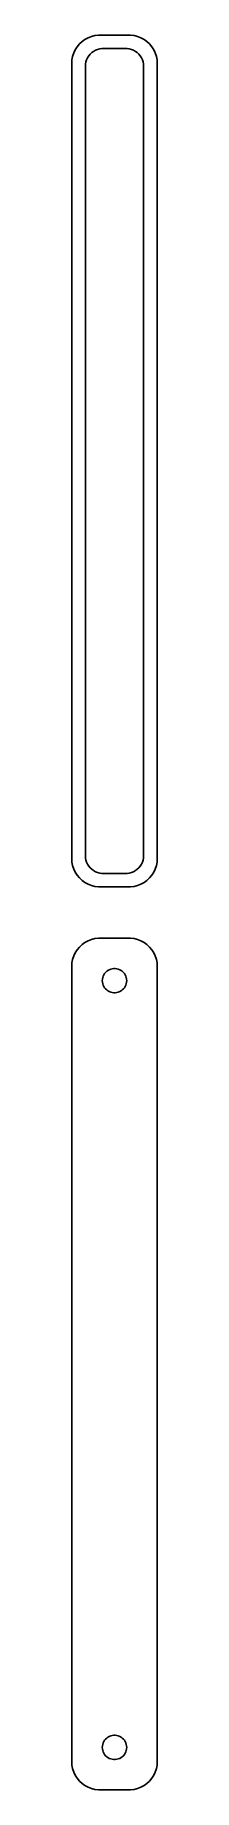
# Model space of a CAD drawing. Header units: metres. Extents: x -8 to 8, y 243 to 552.
import ezdxf

# ---------------------------------------------------------------- set-up
doc = ezdxf.new("R2010")
doc.units = ezdxf.units.M

msp = doc.modelspace()

# ---------------------------------------------------------------- linework, layer by layer
for p, q in [((-6.14484, 550.423), (-6.54507, 549.939)), ((-5.68712, 550.853), (-6.14484, 550.423)), ((-5.17912, 551.222), (-5.68712, 550.853)), ((-4.62889, 551.524), (-5.17912, 551.222)), ((-4.04507, 551.755), (-4.62889, 551.524)), ((-3.4369, 551.911), (-4.04507, 551.755)), ((-2.81395, 551.99), (-3.4369, 551.911)), ((2.81395, 551.99), (-2.81395, 551.99)), ((3.4369, 551.911), (2.81395, 551.99)), ((4.04507, 551.755), (3.4369, 551.911)), ((4.62889, 551.524), (4.04507, 551.755)), ((5.17912, 551.222), (4.62889, 551.524)), ((5.68712, 550.853), (5.17912, 551.222)), ((6.14484, 550.423), (5.68712, 550.853)), ((6.54507, 549.939), (6.14484, 550.423)), ((-7.46057, 547.627), (-7.5, 547)), ((-7.5, 547), (-7.5, 407)), ((-7.34291, 548.243), (-7.46057, 547.627)), ((-7.14888, 548.841), (-7.34291, 548.243)), ((-6.88153, 549.409), (-7.14888, 548.841)), ((-6.54507, 549.939), (-6.88153, 549.409)), ((-5.08836, 546.89), (-5.01512, 547.274)), ((-5.01512, 547.274), (-4.89432, 547.646)), ((-4.89432, 547.646), (-4.72786, 548)), ((-4.72786, 548), (-4.5184, 548.33)), ((-4.5184, 548.33), (-4.26921, 548.631)), ((-4.26921, 548.631), (-3.98424, 548.899)), ((-3.98424, 548.899), (-3.66798, 549.128)), ((-3.66798, 549.128), (-3.32541, 549.317)), ((-3.32541, 549.317), (-2.96194, 549.461)), ((-2.96194, 549.461), (-2.5833, 549.558)), ((-2.5833, 549.558), (-2.19545, 549.607)), ((-2.19545, 549.607), (2.19545, 549.607)), ((2.19545, 549.607), (2.5833, 549.558)), ((2.5833, 549.558), (2.96194, 549.461)), ((2.96194, 549.461), (3.32541, 549.317)), ((3.32541, 549.317), (3.66798, 549.128)), ((3.66798, 549.128), (3.98424, 548.899)), ((3.98424, 548.899), (4.26921, 548.631)), ((4.26921, 548.631), (4.5184, 548.33)), ((4.5184, 548.33), (4.72786, 548)), ((4.72786, 548), (4.89432, 547.646)), ((4.89432, 547.646), (5.01512, 547.274)), ((5.01512, 547.274), (5.08836, 546.89)), ((6.88153, 549.409), (6.54507, 549.939)), ((7.14888, 548.841), (6.88153, 549.409)), ((7.34291, 548.243), (7.14888, 548.841)), ((7.46057, 547.627), (7.34291, 548.243)), ((7.5, 547), (7.46057, 547.627)), ((7.5, 407), (7.5, 547)), ((-5.11292, 546.5), (-5.08836, 546.89)), ((-5.11292, 407.5), (-5.11292, 546.5)), ((5.08836, 546.89), (5.11292, 546.5)), ((5.11292, 546.5), (5.11292, 407.5)), ((-7.5, 407), (-7.46057, 406.373)), ((-7.46057, 406.373), (-7.34291, 405.757)), ((-7.34291, 405.757), (-7.14888, 405.159)), ((-7.14888, 405.159), (-6.88153, 404.591)), ((-5.08836, 407.11), (-5.11292, 407.5)), ((-5.01512, 406.726), (-5.08836, 407.11)), ((-4.89432, 406.354), (-5.01512, 406.726)), ((-4.72786, 406), (-4.89432, 406.354)), ((-4.5184, 405.67), (-4.72786, 406)), ((-4.26921, 405.369), (-4.5184, 405.67)), ((-3.98424, 405.101), (-4.26921, 405.369)), ((-3.66798, 404.872), (-3.98424, 405.101)), ((-3.32541, 404.683), (-3.66798, 404.872)), ((3.66798, 404.872), (3.32541, 404.683)), ((3.98424, 405.101), (3.66798, 404.872)), ((4.26921, 405.369), (3.98424, 405.101)), ((4.5184, 405.67), (4.26921, 405.369)), ((4.72786, 406), (4.5184, 405.67)), ((4.89432, 406.354), (4.72786, 406)), ((5.01512, 406.726), (4.89432, 406.354)), ((5.08836, 407.11), (5.01512, 406.726)), ((5.11292, 407.5), (5.08836, 407.11)), ((6.88153, 404.591), (7.14888, 405.159)), ((7.14888, 405.159), (7.34291, 405.757)), ((7.34291, 405.757), (7.46057, 406.373)), ((7.46057, 406.373), (7.5, 407)), ((-6.88153, 404.591), (-6.54507, 404.061)), ((-6.54507, 404.061), (-6.14484, 403.577)), ((-6.14484, 403.577), (-5.68712, 403.147)), ((-5.68712, 403.147), (-5.17912, 402.778)), ((-5.17912, 402.778), (-4.62889, 402.476)), ((-4.62889, 402.476), (-4.04507, 402.245)), ((-4.04507, 402.245), (-3.4369, 402.089)), ((-3.4369, 402.089), (-2.81395, 402.01)), ((-2.96194, 404.539), (-3.32541, 404.683)), ((-2.5833, 404.442), (-2.96194, 404.539)), ((-2.81395, 402.01), (2.81395, 402.01)), ((-2.19545, 404.393), (-2.5833, 404.442)), ((2.19545, 404.393), (-2.19545, 404.393)), ((2.5833, 404.442), (2.19545, 404.393)), ((2.96194, 404.539), (2.5833, 404.442)), ((2.81395, 402.01), (3.4369, 402.089)), ((3.32541, 404.683), (2.96194, 404.539)), ((3.4369, 402.089), (4.04507, 402.245)), ((4.04507, 402.245), (4.62889, 402.476)), ((4.62889, 402.476), (5.17912, 402.778)), ((5.17912, 402.778), (5.68712, 403.147)), ((5.68712, 403.147), (6.14484, 403.577)), ((6.14484, 403.577), (6.54507, 404.061)), ((6.54507, 404.061), (6.88153, 404.591)), ((-4.62889, 392.524), (-5.17912, 392.222)), ((-4.04507, 392.755), (-4.62889, 392.524)), ((-3.4369, 392.911), (-4.04507, 392.755)), ((-2.81395, 392.99), (-3.4369, 392.911)), ((2.81395, 392.99), (-2.81395, 392.99)), ((3.4369, 392.911), (2.81395, 392.99)), ((4.04507, 392.755), (3.4369, 392.911)), ((4.62889, 392.524), (4.04507, 392.755)), ((5.17912, 392.222), (4.62889, 392.524)), ((-7.14888, 389.841), (-7.34291, 389.243)), ((-6.88153, 390.409), (-7.14888, 389.841)), ((-6.54507, 390.939), (-6.88153, 390.409)), ((-6.14484, 391.423), (-6.54507, 390.939)), ((-5.68712, 391.853), (-6.14484, 391.423)), ((-5.17912, 392.222), (-5.68712, 391.853)), ((5.68712, 391.853), (5.17912, 392.222)), ((6.14484, 391.423), (5.68712, 391.853)), ((6.54507, 390.939), (6.14484, 391.423)), ((6.88153, 390.409), (6.54507, 390.939)), ((7.14888, 389.841), (6.88153, 390.409)), ((7.34291, 389.243), (7.14888, 389.841)), ((-7.46057, 388.627), (-7.5, 388)), ((-7.5, 388), (-7.5, 248)), ((-7.34291, 389.243), (-7.46057, 388.627)), ((-2.06821, 386.031), (-1.98534, 386.286)), ((-1.98534, 386.286), (-1.87117, 386.529)), ((-1.87117, 386.529), (-1.72748, 386.755)), ((-1.72748, 386.755), (-1.55655, 386.962)), ((-1.55655, 386.962), (-1.36108, 387.145)), ((-1.36108, 387.145), (-1.14413, 387.303)), ((-1.14413, 387.303), (-0.909149, 387.432)), ((-0.909149, 387.432), (-0.659836, 387.531)), ((-0.659836, 387.531), (-0.400101, 387.597)), ((-0.400101, 387.597), (-0.134064, 387.631)), ((-0.134064, 387.631), (0.134064, 387.631)), ((0.134064, 387.631), (0.400101, 387.597)), ((0.400101, 387.597), (0.659836, 387.531)), ((0.659836, 387.531), (0.909149, 387.432)), ((0.909149, 387.432), (1.14413, 387.303)), ((1.14413, 387.303), (1.36108, 387.145)), ((1.36108, 387.145), (1.55655, 386.962)), ((1.55655, 386.962), (1.72748, 386.755)), ((1.72748, 386.755), (1.87117, 386.529)), ((1.87117, 386.529), (1.98534, 386.286)), ((1.98534, 386.286), (2.06821, 386.031)), ((7.46057, 388.627), (7.34291, 389.243)), ((7.5, 388), (7.46057, 388.627)), ((7.5, 248), (7.5, 388)), ((-2.13528, 385.5), (-2.11845, 385.768)), ((-2.11845, 385.232), (-2.13528, 385.5)), ((-2.11845, 385.768), (-2.06821, 386.031)), ((-2.06821, 384.969), (-2.11845, 385.232)), ((-1.98534, 384.714), (-2.06821, 384.969)), ((-1.87117, 384.471), (-1.98534, 384.714)), ((-1.72748, 384.245), (-1.87117, 384.471)), ((-1.55655, 384.038), (-1.72748, 384.245)), ((-1.36108, 383.855), (-1.55655, 384.038)), ((-1.14413, 383.697), (-1.36108, 383.855)), ((-0.909149, 383.568), (-1.14413, 383.697)), ((-0.659836, 383.469), (-0.909149, 383.568)), ((-0.400101, 383.403), (-0.659836, 383.469)), ((-0.134064, 383.369), (-0.400101, 383.403)), ((0.134064, 383.369), (-0.134064, 383.369)), ((0.400101, 383.403), (0.134064, 383.369)), ((0.659836, 383.469), (0.400101, 383.403)), ((0.909149, 383.568), (0.659836, 383.469)), ((1.14413, 383.697), (0.909149, 383.568)), ((1.36108, 383.855), (1.14413, 383.697)), ((1.55655, 384.038), (1.36108, 383.855)), ((1.72748, 384.245), (1.55655, 384.038)), ((1.87117, 384.471), (1.72748, 384.245)), ((1.98534, 384.714), (1.87117, 384.471)), ((2.06821, 384.969), (1.98534, 384.714)), ((2.06821, 386.031), (2.11845, 385.768)), ((2.11845, 385.232), (2.06821, 384.969)), ((2.11845, 385.768), (2.13528, 385.5)), ((2.13528, 385.5), (2.11845, 385.232)), ((-2.13528, 250.5), (-2.11845, 250.768)), ((-2.11845, 250.232), (-2.13528, 250.5)), ((-2.11845, 250.768), (-2.06821, 251.031)), ((-2.06821, 251.031), (-1.98534, 251.286)), ((-1.98534, 251.286), (-1.87117, 251.529)), ((-1.87117, 251.529), (-1.72748, 251.755)), ((-1.72748, 251.755), (-1.55655, 251.962)), ((-1.55655, 251.962), (-1.36108, 252.145)), ((-1.36108, 252.145), (-1.14413, 252.303)), ((-1.14413, 252.303), (-0.909149, 252.432)), ((-0.909149, 252.432), (-0.659836, 252.531)), ((-0.659836, 252.531), (-0.400101, 252.597)), ((-0.400101, 252.597), (-0.134064, 252.631)), ((-0.134064, 252.631), (0.134064, 252.631)), ((0.134064, 252.631), (0.400101, 252.597)), ((0.400101, 252.597), (0.659836, 252.531)), ((0.659836, 252.531), (0.909149, 252.432)), ((0.909149, 252.432), (1.14413, 252.303)), ((1.14413, 252.303), (1.36108, 252.145)), ((1.36108, 252.145), (1.55655, 251.962)), ((1.55655, 251.962), (1.72748, 251.755)), ((1.72748, 251.755), (1.87117, 251.529)), ((1.87117, 251.529), (1.98534, 251.286)), ((1.98534, 251.286), (2.06821, 251.031)), ((2.06821, 251.031), (2.11845, 250.768)), ((2.11845, 250.768), (2.13528, 250.5)), ((2.13528, 250.5), (2.11845, 250.232)), ((-7.5, 248), (-7.46057, 247.373)), ((-7.46057, 247.373), (-7.34291, 246.757)), ((-2.06821, 249.969), (-2.11845, 250.232)), ((-1.98534, 249.714), (-2.06821, 249.969)), ((-1.87117, 249.471), (-1.98534, 249.714)), ((-1.72748, 249.245), (-1.87117, 249.471)), ((-1.55655, 249.038), (-1.72748, 249.245)), ((-1.36108, 248.855), (-1.55655, 249.038)), ((-1.14413, 248.697), (-1.36108, 248.855)), ((-0.909149, 248.568), (-1.14413, 248.697)), ((-0.659836, 248.469), (-0.909149, 248.568)), ((-0.400101, 248.403), (-0.659836, 248.469)), ((-0.134064, 248.369), (-0.400101, 248.403)), ((0.134064, 248.369), (-0.134064, 248.369)), ((0.400101, 248.403), (0.134064, 248.369)), ((0.659836, 248.469), (0.400101, 248.403)), ((0.909149, 248.568), (0.659836, 248.469)), ((1.14413, 248.697), (0.909149, 248.568)), ((1.36108, 248.855), (1.14413, 248.697)), ((1.55655, 249.038), (1.36108, 248.855)), ((1.72748, 249.245), (1.55655, 249.038)), ((1.87117, 249.471), (1.72748, 249.245)), ((1.98534, 249.714), (1.87117, 249.471)), ((2.06821, 249.969), (1.98534, 249.714)), ((2.11845, 250.232), (2.06821, 249.969)), ((7.34291, 246.757), (7.46057, 247.373)), ((7.46057, 247.373), (7.5, 248)), ((-7.34291, 246.757), (-7.14888, 246.159)), ((-7.14888, 246.159), (-6.88153, 245.591)), ((-6.88153, 245.591), (-6.54507, 245.061)), ((-6.54507, 245.061), (-6.14484, 244.577)), ((-6.14484, 244.577), (-5.68712, 244.147)), ((-5.68712, 244.147), (-5.17912, 243.778)), ((5.17912, 243.778), (5.68712, 244.147)), ((5.68712, 244.147), (6.14484, 244.577)), ((6.14484, 244.577), (6.54507, 245.061)), ((6.54507, 245.061), (6.88153, 245.591)), ((6.88153, 245.591), (7.14888, 246.159)), ((7.14888, 246.159), (7.34291, 246.757)), ((-5.17912, 243.778), (-4.62889, 243.476)), ((-4.62889, 243.476), (-4.04507, 243.245)), ((-4.04507, 243.245), (-3.4369, 243.089)), ((-3.4369, 243.089), (-2.81395, 243.01)), ((-2.81395, 243.01), (2.81395, 243.01)), ((2.81395, 243.01), (3.4369, 243.089)), ((3.4369, 243.089), (4.04507, 243.245)), ((4.04507, 243.245), (4.62889, 243.476)), ((4.62889, 243.476), (5.17912, 243.778))]:
    msp.add_line(p, q)

doc.saveas('drawing.dxf')
